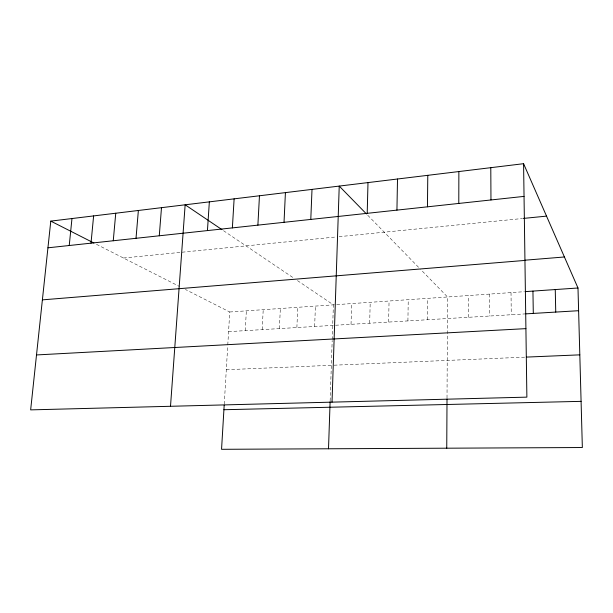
<?xml version="1.0" encoding="UTF-8"?>
<svg xmlns="http://www.w3.org/2000/svg" width="613" height="613" viewBox="0 0 613 613"><rect width="100%" height="100%" fill="white"/><g stroke="black" fill="none" stroke-linecap="round" stroke-linejoin="round"><path stroke-width="0.46" stroke-dasharray="3.06 2.3" d="M468.34 317.304L468.34 295.55M447.015 398.036L447.559 296.983L420.687 269.467M427.514 319.741L427.728 298.347M407.913 320.913L408.235 299.696M388.642 322.07L389.056 301.014M369.685 323.204L370.198 302.316M351.034 324.315L351.64 303.596M330.139 400.825L332.177 340.537M332.208 339.594L333.388 304.853L297.366 280.539M314.638 326.491L315.419 306.086M296.876 327.557L297.742 307.312M279.398 328.599L280.34 308.508M262.188 329.633L263.215 309.688M245.246 330.645L246.349 310.852M224.243 404.243L227.722 345.855M227.783 344.904L229.745 311.994L185.402 289.474M123.451 258.012L336.261 236.947M339.112 236.664L522.529 218.504M229.745 311.994L524.36 291.688M228.572 331.641L525.034 313.91M226.297 369.723L331.342 365.302M334.116 365.187L524.705 357.164M96.456 244.311L179.525 286.493M223.515 230.695L293.612 278.003M367.716 215.24L419.376 268.126M511.02 292.608L511.257 314.737M489.488 294.094L489.603 316.032"/><path stroke-width="0.92" d="M458.785 203.439L458.869 171.556M446.747 448.195L447.015 398.956M427.453 206.819L427.79 175.333M396.933 210.113L397.508 179.004M367.202 213.332L367.999 182.59M328.514 448.777L330.108 401.745M332.024 402.136L339.234 186.084L366.436 213.929M310.791 219.423L312.009 189.394M284.026 222.312L285.42 192.62M257.889 225.132L259.468 195.769M224.189 405.155L221.554 449.306L582.35 447.528L577.99 287.995L523.579 163.694L50.787 221.117L30.65 409.875L526.881 397.14L523.579 163.694M232.373 227.89L234.12 198.85M207.439 230.588L209.355 201.853M170.506 406.289L185.149 204.796L222.006 229.668M159.28 235.783L161.495 207.669M136.017 238.296L138.369 210.481M113.259 240.756L115.75 213.224M91.008 243.162L93.62 215.914M69.238 245.514L71.974 218.542M47.937 247.813L524.038 196.39M523.448 218.412L546.528 216.128M524.82 260.211L564.412 256.977M42.389 299.864L524.943 260.425M525.318 291.619L577.99 287.995M525.946 313.856L578.611 310.707M36.512 354.942L525.908 328.637M526.567 357.088L579.814 354.85M223.914 409.722L581.086 401.354M50.787 221.117L93.904 243.009M555.255 289.558L555.746 312.078M532.942 291.098L533.295 313.419M490.791 167.678L490.967 199.961"/></g></svg>
